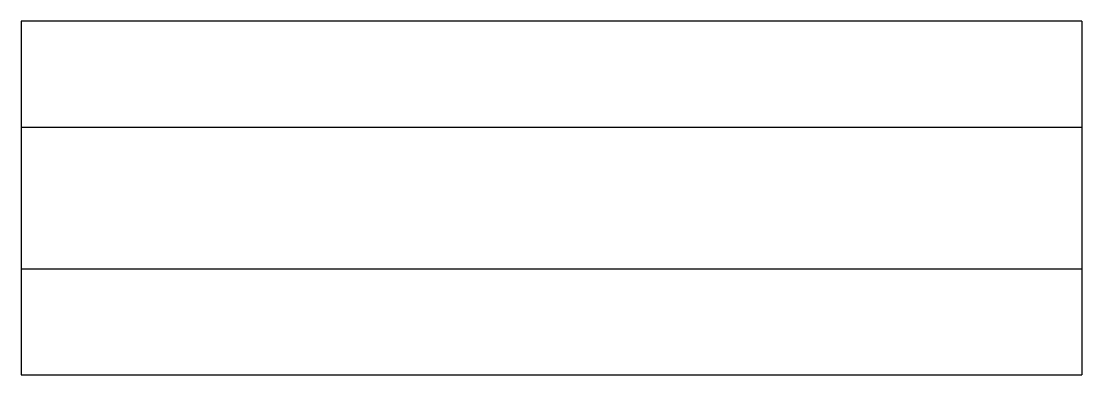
# Model space of a CAD drawing. Header units: centimetres. Extents: x -15 to 15, y -5 to 5.
import ezdxf

# ---------------------------------------------------------------- set-up
doc = ezdxf.new("R2010")
doc.units = ezdxf.units.CM
for name, color, linetype in [('ATS-Pena 2', 2, 'Continuous'), ('ATS-Pena 3', 3, 'Continuous'), ('ATS-Sólidos', 9, 'Continuous')]:
    doc.layers.add(name, color=color, linetype=linetype)

msp = doc.modelspace()

# ---------------------------------------------------------------- wipeouts: each hides what was drawn before it
msp.add_wipeout([(-15, -5), (15, -5), (15, 5), (-15, 5)]).dxf.layer = 'ATS-Sólidos'

# ---------------------------------------------------------------- next in the draw order: linework, layer by layer
for p, q in [((-15, 5), (-15, -5)), ((15, 5), (15, -5))]:
    msp.add_line(p, q)
at = {"layer": 'ATS-Pena 2'}
for p, q in [((15, 5), (-15, 5)), ((-15, -5), (15, -5))]:
    msp.add_line(p, q, dxfattribs=at)
at = {"layer": 'ATS-Pena 3'}
for p, q in [((-15, 2), (15, 2)), ((-15, -2), (15, -2))]:
    msp.add_line(p, q, dxfattribs=at)

doc.saveas('drawing.dxf')
